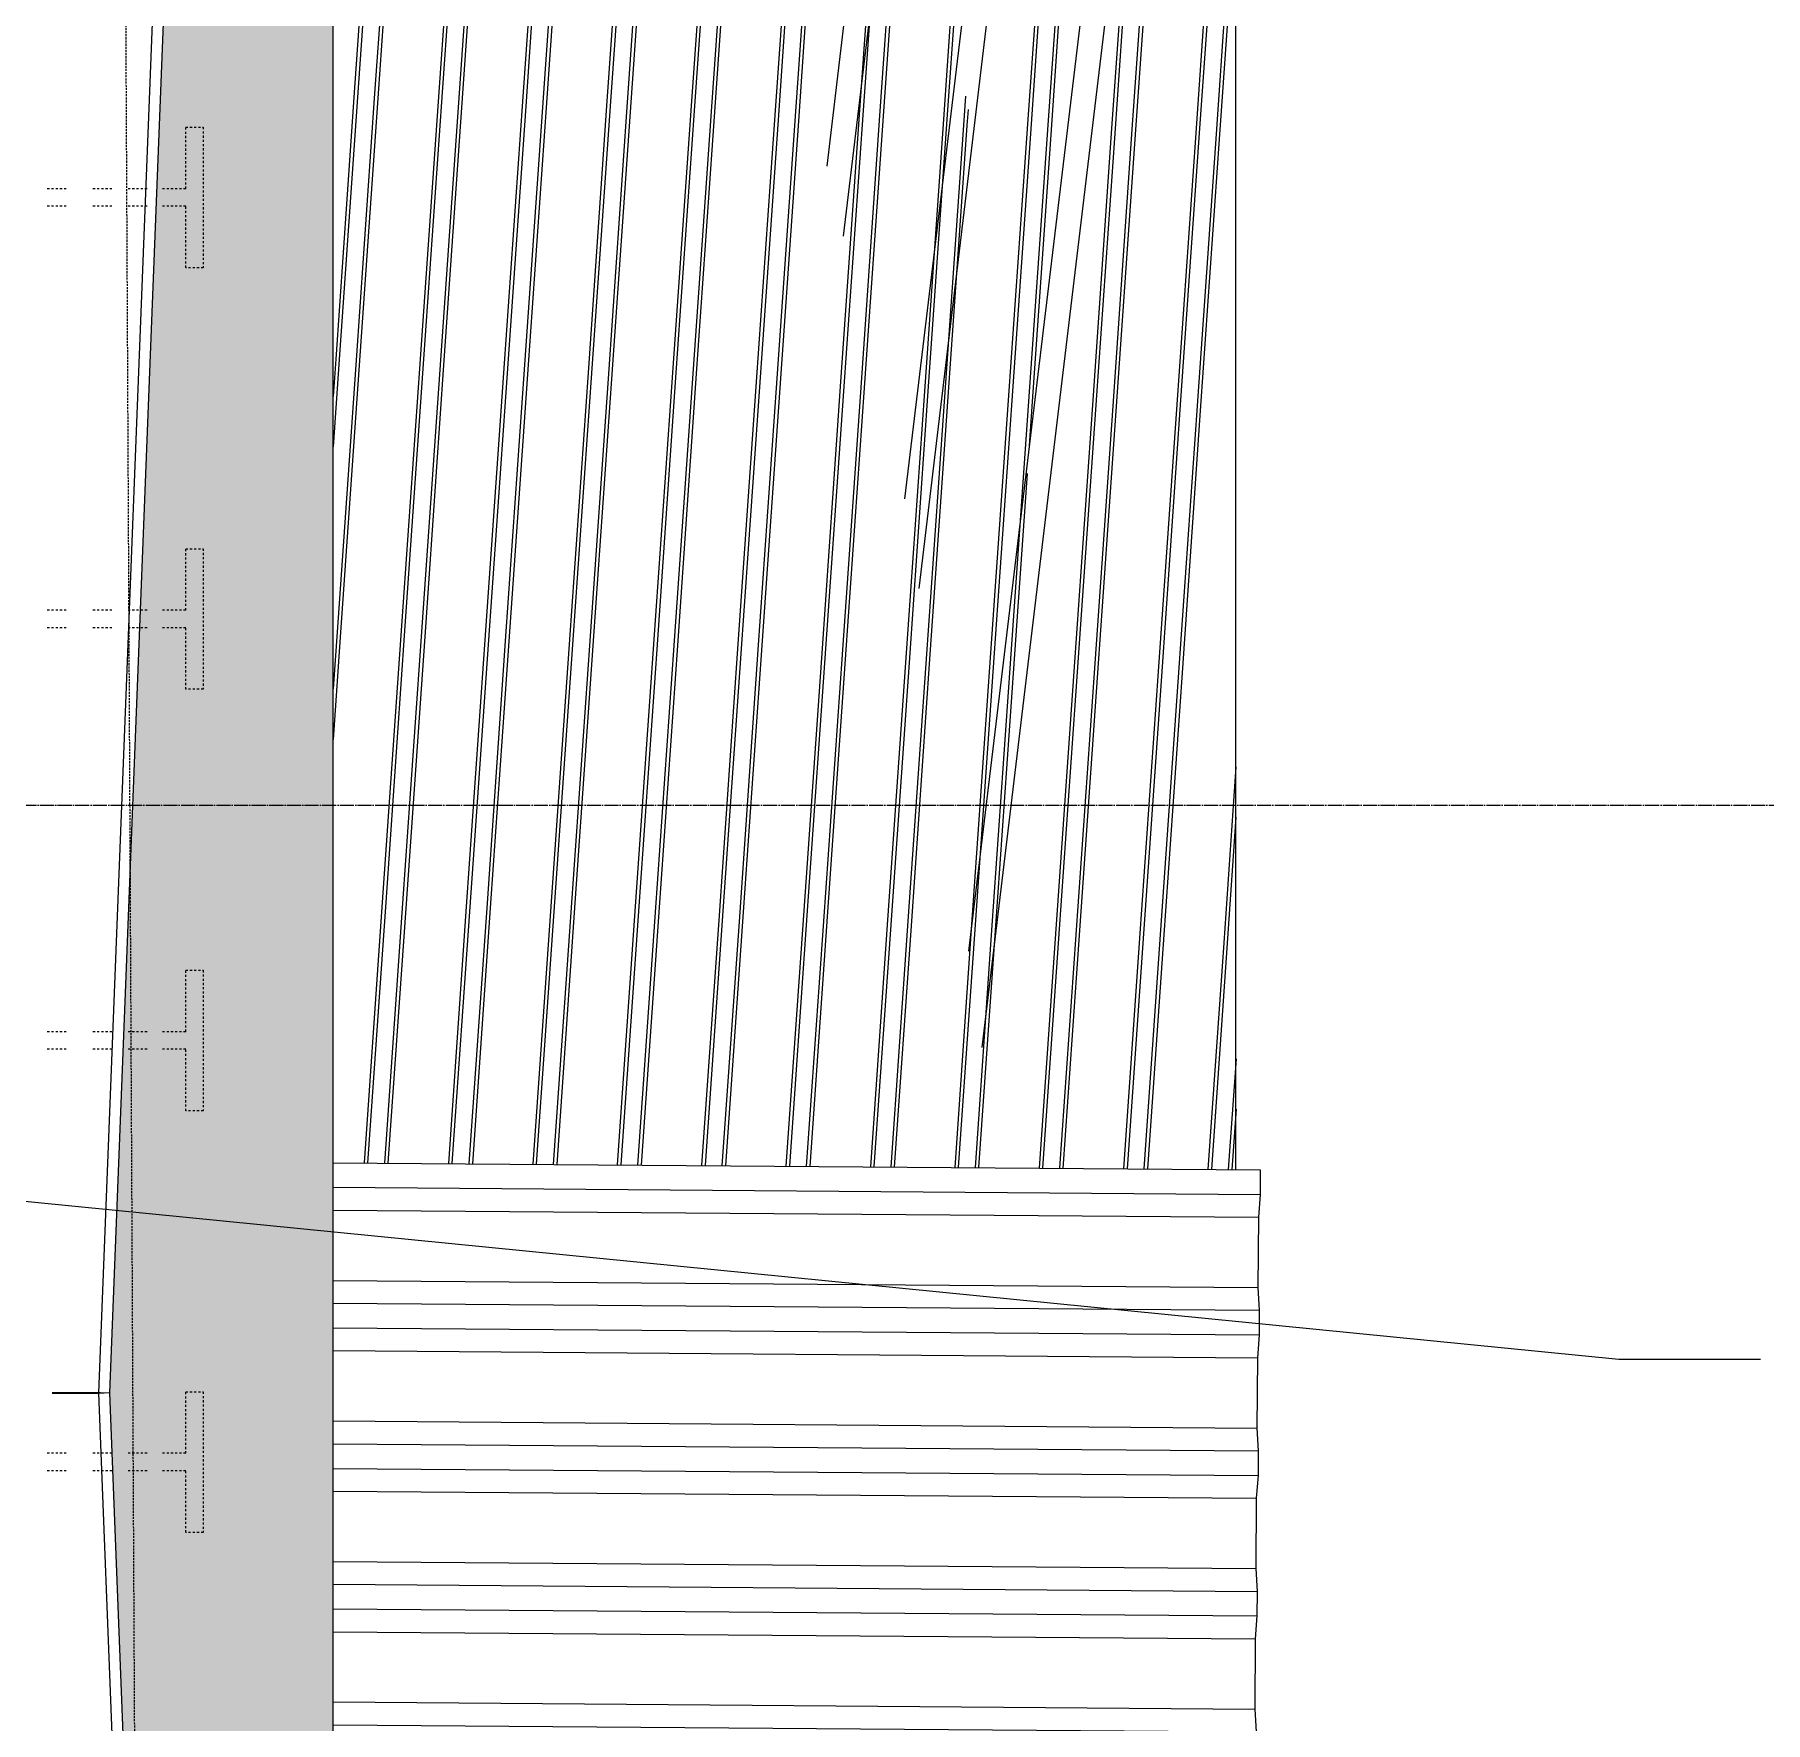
# Model space of a CAD drawing. Header units: millimetres. Extents: x -10178924 to 11692288, y -947381 to 58396.
# Drawn here: x 3313 to 5775, y -529284 to -526882 of the extents above; entities that cross this region are included whole.
import ezdxf

# ---------------------------------------------------------------- set-up
doc = ezdxf.new("R2010")
doc.units = ezdxf.units.MM
for name, pattern in [('ADSK_Линия сетки', [25, 20, -2.5, 0, -2.5]), ('ADSK_Скрыто', [6, 3, -3]), ('ADSK_Штриховая_ш3 п1_5', [4.5, 3, -1.5])]:
    doc.linetypes.add(name, pattern=pattern)
for name, color, linetype, lineweight in [('Аннотация', 7, 'Continuous', 18), ('Антураж', 7, 'Continuous', 18), ('Крыша', 7, 'Continuous', 9), ('Крыша штриховка', 7, 'Continuous', 9), ('Обобщенные модели', 7, 'Continuous', 18), ('Оси', 253, 'Continuous', 9), ('Узлы', 7, 'Continuous', 18)]:
    doc.layers.add(name, color=color, linetype=linetype, lineweight=lineweight)
doc.layers.add('Линии', color=7, linetype='Continuous', lineweight=9, true_color=0x00a600)

# ---------------------------------------------------------------- blocks, each defined once
blk = doc.blocks.new('Антураж 9 - Антураж 9-5661486-План кровли АР')
at = {"layer": 'Антураж'}
for p, q in [((3404.1, 35708.5), (3687.1, 42934.3)), ((3404.1, 35708.5), (3337.4, 35708.5)), ((3337.4, 35708), (3404.1, 35708)), ((3406.3, 35708.3), (3342.7, 35708.3)), ((3342.7, 35708.3), (3406.3, 35708.3)), ((3404.1, 35708), (3419.2, 35708.8)), ((3419.2, 35707.7), (3404.1, 35708.5)), ((3687.2, 28480), (3404.1, 35708))]:
    blk.add_line(p, q, dxfattribs=at)
blk = doc.blocks.new('FP_100-План кровли АР')
at = {"layer": 'Крыша штриховка'}
for p, q in [((3793.9, 37939.2), (3767.4, 37559.4)), ((3793.9, 37939.2), (3767.4, 37559.4)), ((3798.9, 37938.9), (3772.4, 37559.1)), ((3822.9, 37937.6), (3796.4, 37557.8)), ((3827.8, 37937.4), (3801.4, 37557.6)), ((3913.6, 37932.7), (3887.1, 37552.9)), ((3918.6, 37932.5), (3892.1, 37552.7)), ((3942.5, 37931.2), (3916, 37551.4)), ((3947.5, 37930.9), (3921, 37551.1)), ((4033.3, 37926.3), (4006.8, 37546.5)), ((4038.3, 37926), (4011.8, 37546.2)), ((4062.2, 37924.7), (4035.7, 37544.9)), ((4067.2, 37924.5), (4040.7, 37544.6)), ((4153, 37919.8), (4126.5, 37540)), ((4153, 37919.8), (4126.5, 37540)), ((4158, 37919.6), (4131.5, 37539.7)), ((4181.9, 37918.3), (4155.4, 37538.4)), ((4186.9, 37918), (4160.4, 37538.2)), ((4272.7, 37913.4), (4246.2, 37533.5)), ((4277.6, 37913.1), (4251.2, 37533.3)), ((4301.6, 37911.8), (4275.1, 37532)), ((4306.6, 37911.5), (4280.1, 37531.7)), ((4392.3, 37906.9), (4365.8, 37527.1)), ((4397.3, 37906.6), (4370.8, 37526.8)), ((4421.3, 37905.3), (4394.8, 37525.5)), ((4426.2, 37905.1), (4399.8, 37525.3)), ((4512, 37900.4), (4485.5, 37520.6)), ((4512, 37900.4), (4485.5, 37520.6)), ((4517, 37900.2), (4490.5, 37520.4)), ((4540.9, 37898.9), (4514.4, 37519.1)), ((4545.9, 37898.6), (4519.4, 37518.8)), ((4631.7, 37894), (4605.2, 37514.2)), ((4636.7, 37893.7), (4610.2, 37513.9)), ((4751.4, 37887.5), (4724.9, 37507.7)), ((4756.4, 37887.3), (4729.9, 37507.4)), ((4780.3, 37886), (4753.8, 37506.1)), ((4785.3, 37885.7), (4758.8, 37505.9)), ((4871.1, 37881.1), (4844.6, 37501.2)), ((4871.1, 37881.1), (4844.6, 37501.2)), ((4876, 37880.8), (4849.6, 37501)), ((4900, 37879.5), (4873.5, 37499.7)), ((4905, 37879.2), (4878.5, 37499.4)), ((4990.7, 37874.6), (4964.2, 37494.8)), ((4995.7, 37874.3), (4969.2, 37494.5)), ((5019.7, 37873), (4993.2, 37493.2)), ((5021.8, 37831.4), (4998.2, 37492.9)), ((3767.4, 37559.4), (3741, 37179.6)), ((3767.4, 37559.4), (3741, 37179.6)), ((3772.4, 37559.1), (3745.9, 37179.3)), ((3767.4, 37559.4), (3767.4, 37559.4)), ((3767.4, 37559.4), (3767.4, 37559.4)), ((3796.4, 37557.8), (3769.9, 37178)), ((3772.4, 37559.1), (3772.4, 37559.1)), ((3801.4, 37557.6), (3774.9, 37177.7)), ((3796.4, 37557.8), (3796.4, 37557.8)), ((3801.4, 37557.6), (3801.4, 37557.6)), ((3887.1, 37552.9), (3860.6, 37173.1)), ((3892.1, 37552.7), (3865.6, 37172.8)), ((3887.1, 37552.9), (3887.1, 37552.9)), ((3916, 37551.4), (3889.6, 37171.5)), ((3892.1, 37552.7), (3892.1, 37552.7)), ((3921, 37551.1), (3894.5, 37171.3)), ((3916, 37551.4), (3916, 37551.4)), ((3921, 37551.1), (3921, 37551.1)), ((4006.8, 37546.5), (3980.3, 37166.6)), ((4011.8, 37546.2), (3985.3, 37166.4)), ((4006.8, 37546.5), (4006.8, 37546.5)), ((4035.7, 37544.9), (4009.2, 37165.1)), ((4011.8, 37546.2), (4011.8, 37546.2)), ((4040.7, 37544.6), (4014.2, 37164.8)), ((4035.7, 37544.9), (4035.7, 37544.9)), ((4040.7, 37544.6), (4040.7, 37544.6)), ((4126.5, 37540), (4100, 37160.2)), ((4126.5, 37540), (4100, 37160.2)), ((4131.5, 37539.7), (4105, 37159.9)), ((4126.5, 37540), (4126.5, 37540)), ((4126.5, 37540), (4126.5, 37540)), ((4155.4, 37538.4), (4128.9, 37158.6)), ((4131.5, 37539.7), (4131.5, 37539.7)), ((4160.4, 37538.2), (4133.9, 37158.4)), ((4155.4, 37538.4), (4155.4, 37538.4)), ((4160.4, 37538.2), (4160.4, 37538.2)), ((4246.2, 37533.5), (4219.7, 37153.7)), ((4251.2, 37533.3), (4224.7, 37153.5)), ((4246.2, 37533.5), (4246.2, 37533.5)), ((4275.1, 37532), (4248.6, 37152.2)), ((4251.2, 37533.3), (4251.2, 37533.3)), ((4280.1, 37531.7), (4253.6, 37151.9)), ((4275.1, 37532), (4275.1, 37532)), ((4280.1, 37531.7), (4280.1, 37531.7)), ((4637, 37553.9), (4634.1, 37512.6)), ((4640.7, 37535), (4639.1, 37512.3)), ((4365.8, 37527.1), (4339.4, 37147.3)), ((4370.8, 37526.8), (4344.3, 37147)), ((4365.8, 37527.1), (4365.8, 37527.1)), ((4394.8, 37525.5), (4368.3, 37145.7)), ((4370.8, 37526.8), (4370.8, 37526.8)), ((4399.8, 37525.3), (4373.3, 37145.4)), ((4394.8, 37525.5), (4394.8, 37525.5)), ((4399.8, 37525.3), (4399.8, 37525.3)), ((4485.5, 37520.6), (4459, 37140.8)), ((4485.5, 37520.6), (4459, 37140.8)), ((4490.5, 37520.4), (4464, 37140.5)), ((4485.5, 37520.6), (4485.5, 37520.6)), ((4485.5, 37520.6), (4485.5, 37520.6)), ((4514.4, 37519.1), (4488, 37139.2)), ((4490.5, 37520.4), (4490.5, 37520.4)), ((4519.4, 37518.8), (4492.9, 37139)), ((4514.4, 37519.1), (4514.4, 37519.1)), ((4519.4, 37518.8), (4519.4, 37518.8)), ((4605.2, 37514.2), (4578.7, 37134.3)), ((4610.2, 37513.9), (4583.7, 37134.1)), ((4605.2, 37514.2), (4605.2, 37514.2)), ((4634.1, 37512.6), (4607.6, 37132.8)), ((4610.2, 37513.9), (4610.2, 37513.9)), ((4639.1, 37512.3), (4612.6, 37132.5)), ((4634.1, 37512.6), (4634.1, 37512.6)), ((4639.1, 37512.3), (4639.1, 37512.3)), ((4724.9, 37507.7), (4698.4, 37127.9)), ((4729.9, 37507.4), (4703.4, 37127.6)), ((4724.9, 37507.7), (4724.9, 37507.7)), ((4729.9, 37507.4), (4729.9, 37507.4)), ((4753.8, 37506.1), (4727.3, 37126.3)), ((4758.8, 37505.9), (4732.3, 37126)), ((4753.8, 37506.1), (4753.8, 37506.1)), ((4758.8, 37505.9), (4758.8, 37505.9)), ((4844.6, 37501.2), (4818.1, 37121.4)), ((4844.6, 37501.2), (4818.1, 37121.4)), ((4849.6, 37501), (4823.1, 37121.2)), ((4844.6, 37501.2), (4844.6, 37501.2)), ((4844.6, 37501.2), (4844.6, 37501.2)), ((4873.5, 37499.7), (4847, 37119.9)), ((4849.6, 37501), (4849.6, 37501)), ((4878.5, 37499.4), (4852, 37119.6)), ((4873.5, 37499.7), (4873.5, 37499.7)), ((4878.5, 37499.4), (4878.5, 37499.4)), ((4964.2, 37494.8), (4937.8, 37115)), ((4969.2, 37494.5), (4942.7, 37114.7)), ((4964.2, 37494.8), (4964.2, 37494.8)), ((4993.2, 37493.2), (4966.7, 37113.4)), ((4969.2, 37494.5), (4969.2, 37494.5)), ((4998.2, 37492.9), (4971.7, 37113.1)), ((4993.2, 37493.2), (4993.2, 37493.2)), ((4998.2, 37492.9), (4998.2, 37492.9)), ((3741, 37179.6), (3737.3, 37126.6)), ((3741, 37179.6), (3737.3, 37126.6)), ((3745.9, 37179.3), (3737.3, 37054.8)), ((3741, 37179.6), (3741, 37179.6)), ((3741, 37179.6), (3741, 37179.6)), ((3769.9, 37178), (3743.4, 36798.2)), ((3745.9, 37179.3), (3745.9, 37179.3)), ((3774.9, 37177.7), (3748.4, 36797.9)), ((3769.9, 37178), (3769.9, 37178)), ((3774.9, 37177.7), (3774.9, 37177.7)), ((3860.6, 37173.1), (3834.1, 36793.3)), ((3865.6, 37172.8), (3839.1, 36793)), ((3860.6, 37173.1), (3860.6, 37173.1)), ((3889.6, 37171.5), (3863.1, 36791.7)), ((3865.6, 37172.8), (3865.6, 37172.8)), ((3894.5, 37171.3), (3868.1, 36791.5)), ((3889.6, 37171.5), (3889.6, 37171.5)), ((3894.5, 37171.3), (3894.5, 37171.3)), ((3980.3, 37166.6), (3953.8, 36786.8)), ((3985.3, 37166.4), (3958.8, 36786.6)), ((3980.3, 37166.6), (3980.3, 37166.6)), ((4009.2, 37165.1), (3982.7, 36785.3)), ((3985.3, 37166.4), (3985.3, 37166.4)), ((4014.2, 37164.8), (3987.7, 36785)), ((4009.2, 37165.1), (4009.2, 37165.1)), ((4014.2, 37164.8), (4014.2, 37164.8)), ((4100, 37160.2), (4073.5, 36780.4)), ((4100, 37160.2), (4073.5, 36780.4)), ((4105, 37159.9), (4078.5, 36780.1)), ((4100, 37160.2), (4100, 37160.2)), ((4100, 37160.2), (4100, 37160.2)), ((4128.9, 37158.6), (4102.4, 36778.8)), ((4105, 37159.9), (4105, 37159.9)), ((4133.9, 37158.4), (4107.4, 36778.5)), ((4128.9, 37158.6), (4128.9, 37158.6)), ((4133.9, 37158.4), (4133.9, 37158.4)), ((4219.7, 37153.7), (4193.2, 36773.9)), ((4224.7, 37153.5), (4198.2, 36773.6)), ((4219.7, 37153.7), (4219.7, 37153.7)), ((4248.6, 37152.2), (4222.1, 36772.3)), ((4224.7, 37153.5), (4224.7, 37153.5)), ((4253.6, 37151.9), (4227.1, 36772.1)), ((4248.6, 37152.2), (4248.6, 37152.2)), ((4253.6, 37151.9), (4253.6, 37151.9)), ((4339.4, 37147.3), (4312.9, 36767.4)), ((4344.3, 37147), (4317.9, 36767.2)), ((4339.4, 37147.3), (4339.4, 37147.3)), ((4368.3, 37145.7), (4341.8, 36765.9)), ((4344.3, 37147), (4344.3, 37147)), ((4373.3, 37145.4), (4346.8, 36765.6)), ((4368.3, 37145.7), (4368.3, 37145.7)), ((4373.3, 37145.4), (4373.3, 37145.4)), ((4459, 37140.8), (4432.5, 36761)), ((4459, 37140.8), (4432.5, 36761)), ((4464, 37140.5), (4437.5, 36760.7)), ((4459, 37140.8), (4459, 37140.8)), ((4459, 37140.8), (4459, 37140.8)), ((4488, 37139.2), (4461.5, 36759.4)), ((4464, 37140.5), (4464, 37140.5)), ((4492.9, 37139), (4466.5, 36759.1)), ((4488, 37139.2), (4488, 37139.2)), ((4492.9, 37139), (4492.9, 37139)), ((4578.7, 37134.3), (4552.2, 36754.5)), ((4583.7, 37134.1), (4557.2, 36754.3)), ((4578.7, 37134.3), (4578.7, 37134.3)), ((4607.6, 37132.8), (4581.1, 36753)), ((4583.7, 37134.1), (4583.7, 37134.1)), ((4612.6, 37132.5), (4586.1, 36752.7)), ((4607.6, 37132.8), (4607.6, 37132.8)), ((4612.6, 37132.5), (4612.6, 37132.5)), ((4698.4, 37127.9), (4671.9, 36748.1)), ((4703.4, 37127.6), (4676.9, 36747.8)), ((4698.4, 37127.9), (4698.4, 37127.9)), ((4727.3, 37126.3), (4700.8, 36746.5)), ((4703.4, 37127.6), (4703.4, 37127.6)), ((4732.3, 37126), (4727, 37049.6)), ((4727.3, 37126.3), (4727.3, 37126.3)), ((4732.3, 37126), (4732.3, 37126)), ((4818.1, 37121.4), (4791.6, 36741.6)), ((4818.1, 37121.4), (4791.6, 36741.6)), ((4823.1, 37121.2), (4796.6, 36741.3)), ((4818.1, 37121.4), (4818.1, 37121.4)), ((4818.1, 37121.4), (4818.1, 37121.4)), ((4847, 37119.9), (4820.5, 36740)), ((4823.1, 37121.2), (4823.1, 37121.2)), ((4852, 37119.6), (4825.5, 36739.8)), ((4847, 37119.9), (4847, 37119.9)), ((4852, 37119.6), (4852, 37119.6)), ((4937.8, 37115), (4911.3, 36735.1)), ((4942.7, 37114.7), (4916.3, 36734.9)), ((4937.8, 37115), (4937.8, 37115)), ((4966.7, 37113.4), (4940.2, 36733.6)), ((4942.7, 37114.7), (4942.7, 37114.7)), ((4971.7, 37113.1), (4945.2, 36733.3)), ((4966.7, 37113.4), (4966.7, 37113.4)), ((4971.7, 37113.1), (4971.7, 37113.1)), ((4724.7, 37016.8), (4705.8, 36746.2)), ((3743.4, 36798.2), (3737.3, 36710.3)), ((3748.4, 36797.9), (3737.3, 36638.5)), ((3743.4, 36798.2), (3743.4, 36798.2)), ((3748.4, 36797.9), (3748.4, 36797.9)), ((3834.1, 36793.3), (3807.7, 36413.5)), ((3839.1, 36793), (3812.6, 36413.2)), ((3834.1, 36793.3), (3834.1, 36793.3)), ((3839.1, 36793), (3839.1, 36793)), ((3863.1, 36791.7), (3836.6, 36411.9)), ((3868.1, 36791.5), (3841.6, 36411.6)), ((3863.1, 36791.7), (3863.1, 36791.7)), ((3868.1, 36791.5), (3868.1, 36791.5)), ((3953.8, 36786.8), (3927.3, 36407)), ((3958.8, 36786.6), (3932.3, 36406.7)), ((3953.8, 36786.8), (3953.8, 36786.8)), ((3982.7, 36785.3), (3956.3, 36405.4)), ((3958.8, 36786.6), (3958.8, 36786.6)), ((3987.7, 36785), (3961.2, 36405.2)), ((3982.7, 36785.3), (3982.7, 36785.3)), ((3987.7, 36785), (3987.7, 36785)), ((4073.5, 36780.4), (4047, 36400.5)), ((4073.5, 36780.4), (4047, 36400.5)), ((4078.5, 36780.1), (4052, 36400.3)), ((4073.5, 36780.4), (4073.5, 36780.4)), ((4073.5, 36780.4), (4073.5, 36780.4)), ((4102.4, 36778.8), (4075.9, 36399)), ((4078.5, 36780.1), (4078.5, 36780.1)), ((4107.4, 36778.5), (4080.9, 36398.7)), ((4102.4, 36778.8), (4102.4, 36778.8)), ((4107.4, 36778.5), (4107.4, 36778.5)), ((4193.2, 36773.9), (4166.7, 36394.1)), ((4198.2, 36773.6), (4171.7, 36393.8)), ((4193.2, 36773.9), (4193.2, 36773.9)), ((4222.1, 36772.3), (4195.6, 36392.5)), ((4198.2, 36773.6), (4198.2, 36773.6)), ((4227.1, 36772.1), (4200.6, 36392.3)), ((4222.1, 36772.3), (4222.1, 36772.3)), ((4227.1, 36772.1), (4227.1, 36772.1)), ((4312.9, 36767.4), (4286.4, 36387.6)), ((4317.9, 36767.2), (4291.4, 36387.4)), ((4312.9, 36767.4), (4312.9, 36767.4)), ((4341.8, 36765.9), (4315.3, 36386.1)), ((4317.9, 36767.2), (4317.9, 36767.2)), ((4346.8, 36765.6), (4320.3, 36385.8)), ((4341.8, 36765.9), (4341.8, 36765.9)), ((4346.8, 36765.6), (4346.8, 36765.6)), ((4432.5, 36761), (4406.1, 36381.2)), ((4432.5, 36761), (4406.1, 36381.2)), ((4437.5, 36760.7), (4411, 36380.9)), ((4432.5, 36761), (4432.5, 36761)), ((4432.5, 36761), (4432.5, 36761)), ((4461.5, 36759.4), (4435, 36379.6)), ((4437.5, 36760.7), (4437.5, 36760.7)), ((4466.5, 36759.1), (4440, 36379.3)), ((4461.5, 36759.4), (4461.5, 36759.4)), ((4466.5, 36759.1), (4466.5, 36759.1)), ((4552.2, 36754.5), (4525.7, 36374.7)), ((4557.2, 36754.3), (4530.7, 36374.4)), ((4552.2, 36754.5), (4552.2, 36754.5)), ((4581.1, 36753), (4554.7, 36373.1)), ((4557.2, 36754.3), (4557.2, 36754.3)), ((4586.1, 36752.7), (4559.6, 36372.9)), ((4581.1, 36753), (4581.1, 36753)), ((4586.1, 36752.7), (4586.1, 36752.7)), ((4671.9, 36748.1), (4645.4, 36368.2)), ((4676.9, 36747.8), (4650.4, 36368)), ((4671.9, 36748.1), (4671.9, 36748.1)), ((4700.8, 36746.5), (4674.3, 36366.7)), ((4676.9, 36747.8), (4676.9, 36747.8)), ((4705.8, 36746.2), (4679.3, 36366.4)), ((4700.8, 36746.5), (4700.8, 36746.5)), ((4705.8, 36746.2), (4705.8, 36746.2)), ((4791.6, 36741.6), (4765.1, 36361.8)), ((4791.6, 36741.6), (4765.1, 36361.8)), ((4796.6, 36741.3), (4770.1, 36361.5)), ((4791.6, 36741.6), (4791.6, 36741.6)), ((4791.6, 36741.6), (4791.6, 36741.6)), ((4820.5, 36740), (4794, 36360.2)), ((4796.6, 36741.3), (4796.6, 36741.3)), ((4825.5, 36739.8), (4799, 36359.9)), ((4820.5, 36740), (4820.5, 36740)), ((4825.5, 36739.8), (4825.5, 36739.8)), ((4911.3, 36735.1), (4884.8, 36355.3)), ((4916.3, 36734.9), (4889.8, 36355)), ((4911.3, 36735.1), (4911.3, 36735.1)), ((4940.2, 36733.6), (4913.7, 36353.8)), ((4916.3, 36734.9), (4916.3, 36734.9)), ((4945.2, 36733.3), (4918.7, 36353.5)), ((4940.2, 36733.6), (4940.2, 36733.6)), ((4945.2, 36733.3), (4945.2, 36733.3)), ((5021.9, 36599.2), (5004.5, 36348.9)), ((5021.9, 36527.6), (5009.4, 36348.6)), ((3807.7, 36413.5), (3781.3, 36035.6)), ((3812.6, 36413.2), (3786.3, 36035.5)), ((3807.7, 36413.5), (3807.7, 36413.5)), ((3836.6, 36411.9), (3810.3, 36035.4)), ((3812.6, 36413.2), (3812.6, 36413.2)), ((3841.6, 36411.6), (3815.3, 36035.3)), ((3836.6, 36411.9), (3836.6, 36411.9)), ((3841.6, 36411.6), (3841.6, 36411.6)), ((3927.3, 36407), (3901.4, 36034.7)), ((3932.3, 36406.7), (3906.4, 36034.6)), ((3927.3, 36407), (3927.3, 36407)), ((3956.3, 36405.4), (3930.4, 36034.4)), ((3932.3, 36406.7), (3932.3, 36406.7)), ((3961.2, 36405.2), (3935.4, 36034.4)), ((3956.3, 36405.4), (3956.3, 36405.4)), ((3961.2, 36405.2), (3961.2, 36405.2)), ((4047, 36400.5), (4021.4, 36033.7)), ((4047, 36400.5), (4021.4, 36033.7)), ((4052, 36400.3), (4026.4, 36033.7)), ((4047, 36400.5), (4047, 36400.5)), ((4047, 36400.5), (4047, 36400.5)), ((4075.9, 36399), (4050.4, 36033.5)), ((4052, 36400.3), (4052, 36400.3)), ((4080.9, 36398.7), (4055.5, 36033.5)), ((4075.9, 36399), (4075.9, 36399)), ((4080.9, 36398.7), (4080.9, 36398.7)), ((4166.7, 36394.1), (4141.5, 36032.8)), ((4171.7, 36393.8), (4146.5, 36032.8)), ((4166.7, 36394.1), (4166.7, 36394.1)), ((4195.6, 36392.5), (4170.5, 36032.6)), ((4171.7, 36393.8), (4171.7, 36393.8)), ((4200.6, 36392.3), (4175.5, 36032.6)), ((4195.6, 36392.5), (4195.6, 36392.5)), ((4200.6, 36392.3), (4200.6, 36392.3)), ((4286.4, 36387.6), (4261.6, 36031.9)), ((4291.4, 36387.4), (4266.6, 36031.9)), ((4286.4, 36387.6), (4286.4, 36387.6)), ((4315.3, 36386.1), (4290.6, 36031.7)), ((4291.4, 36387.4), (4291.4, 36387.4)), ((4320.3, 36385.8), (4295.6, 36031.6)), ((4315.3, 36386.1), (4315.3, 36386.1)), ((4320.3, 36385.8), (4320.3, 36385.8)), ((4406.1, 36381.2), (4381.6, 36031)), ((4406.1, 36381.2), (4381.6, 36031)), ((4411, 36380.9), (4386.6, 36030.9)), ((4406.1, 36381.2), (4406.1, 36381.2)), ((4406.1, 36381.2), (4406.1, 36381.2)), ((4435, 36379.6), (4410.6, 36030.7)), ((4411, 36380.9), (4411, 36380.9)), ((4440, 36379.3), (4415.7, 36030.7)), ((4435, 36379.6), (4435, 36379.6)), ((4440, 36379.3), (4440, 36379.3)), ((4525.7, 36374.7), (4501.7, 36030)), ((4530.7, 36374.4), (4506.7, 36030)), ((4525.7, 36374.7), (4525.7, 36374.7)), ((4530.7, 36374.4), (4530.7, 36374.4)), ((4554.7, 36373.1), (4530.7, 36029.8)), ((4559.6, 36372.9), (4535.7, 36029.8)), ((4554.7, 36373.1), (4554.7, 36373.1)), ((4559.6, 36372.9), (4559.6, 36372.9)), ((4645.4, 36368.2), (4621.8, 36029.1)), ((4650.4, 36368), (4626.8, 36029.1)), ((4645.4, 36368.2), (4645.4, 36368.2)), ((4650.4, 36368), (4650.4, 36368)), ((4674.3, 36366.7), (4650.8, 36028.9)), ((4679.3, 36366.4), (4655.8, 36028.9)), ((4674.3, 36366.7), (4674.3, 36366.7)), ((4679.3, 36366.4), (4679.3, 36366.4)), ((4765.1, 36361.8), (4741.8, 36028.2)), ((4765.1, 36361.8), (4741.8, 36028.2)), ((4770.1, 36361.5), (4746.8, 36028.2)), ((4765.1, 36361.8), (4765.1, 36361.8)), ((4765.1, 36361.8), (4765.1, 36361.8)), ((4770.1, 36361.5), (4770.1, 36361.5)), ((4794, 36360.2), (4770.8, 36028)), ((4799, 36359.9), (4775.8, 36027.9)), ((4794, 36360.2), (4794, 36360.2)), ((4799, 36359.9), (4799, 36359.9)), ((4884.8, 36355.3), (4861.9, 36027.3)), ((4889.8, 36355), (4866.9, 36027.2)), ((4884.8, 36355.3), (4884.8, 36355.3)), ((4889.8, 36355), (4889.8, 36355)), ((4913.7, 36353.8), (4890.9, 36027)), ((4918.7, 36353.5), (4895.9, 36027)), ((4913.7, 36353.8), (4913.7, 36353.8)), ((4918.7, 36353.5), (4918.7, 36353.5)), ((5004.5, 36348.9), (4982, 36026.3)), ((5009.4, 36348.6), (4987, 36026.3)), ((5004.5, 36348.9), (5004.5, 36348.9)), ((5009.4, 36348.6), (5009.4, 36348.6)), ((5022, 36183.7), (5011, 36026.1)), ((5022, 36112.1), (5016, 36026.1))]:
    blk.add_line(p, q, dxfattribs=at)
blk = doc.blocks.new('Roof Cladding - 1000x35mm-V101-План кровли АР')
at = {"layer": 'Обобщенные модели'}
for p, q in [((3737.3, 36035.9), (5056.6, 36025.8)), ((5056.6, 36025.8), (5056.4, 35990.8)), ((3737.3, 36000.9), (5056.4, 35990.8)), ((5056.4, 35990.8), (5054, 35958.3)), ((3737.3, 35968.4), (5054, 35958.3)), ((5054, 35958.3), (5053.2, 35858.3)), ((3737.3, 35868.4), (5053.2, 35858.3)), ((5053.2, 35858.3), (5055.1, 35825.8)), ((3737.3, 35835.9), (5055.1, 35825.8)), ((5055.1, 35825.8), (5054.8, 35790.8)), ((3737.3, 35800.9), (5054.8, 35790.8)), ((5054.8, 35790.8), (5052.5, 35758.3)), ((3737.3, 35768.4), (5052.5, 35758.3)), ((5052.5, 35758.3), (5051.7, 35658.3)), ((3737.3, 35668.4), (5051.7, 35658.3)), ((3737.3, 35635.9), (5053.6, 35625.8)), ((5051.7, 35658.3), (5053.6, 35625.8)), ((5053.6, 35625.8), (5053.3, 35590.8)), ((3737.3, 35600.9), (5053.3, 35590.8)), ((5053.3, 35590.8), (5050.9, 35558.3)), ((3737.3, 35568.4), (5050.9, 35558.3)), ((5050.9, 35558.3), (5050.2, 35458.3)), ((3737.3, 35468.4), (5050.2, 35458.3)), ((5050.2, 35458.3), (5052, 35425.8)), ((3737.3, 35435.9), (5052, 35425.8)), ((5052, 35425.8), (5051.8, 35390.8)), ((3737.3, 35400.9), (5051.8, 35390.8)), ((5051.8, 35390.8), (5049.4, 35358.3)), ((3737.3, 35368.4), (5049.4, 35358.3)), ((5049.4, 35358.3), (5048.6, 35258.3)), ((3737.3, 35268.4), (5048.6, 35258.3)), ((5048.6, 35258.3), (5050.5, 35225.8)), ((3737.3, 35235.9), (5050.5, 35225.8)), ((5050.5, 35225.8), (5050.2, 35190.8)), ((3737.3, 35200.9), (5050.2, 35190.8)), ((5050.2, 35190.8), (5047.9, 35158.3)), ((5047.9, 35158.3), (5047.1, 35058.3)), ((3737.3, 35068.4), (5047.1, 35058.3)), ((5047.1, 35058.3), (5049, 35025.8)), ((5049, 35025.8), (3737.3, 35035.9)), ((5049, 35025.8), (5048.7, 34990.8)), ((5048.7, 34990.8), (3737.3, 35000.9)), ((5048.7, 34990.8), (5048.6, 34988.8))]:
    blk.add_line(p, q, dxfattribs=at)
blk = doc.blocks.new('Roof Cladding - 833x50mm-6962877-План кровли АР')
at = {"layer": 'Обобщенные модели'}
for p, q in [((4440.1, 37454.1), (4684.2, 39489)), ((4463.4, 37354.7), (4719, 39485.2)), ((4551, 36980.6), (4849.9, 39471.2)), ((4571, 36853.4), (4884.6, 39467.5)), ((5015.5, 39453.4), (4641.6, 36337.1)), ((5050.3, 39449.7), (4660.4, 36199.9))]:
    blk.add_line(p, q, dxfattribs=at)
blk = doc.blocks.new('Кровля')
at = {"layer": 'Крыша штриховка'}
h = blk.add_hatch(dxfattribs=at)
h.set_pattern_fill('FP_13', color=256, style=0, pattern_type=2)
h.set_pattern_definition([(180, (905, 0), (-7e-14, -600), [])])
h.paths.add_polyline_path([(-1673, 12871.4), (-1666.7, 12880.3), (-1673, 12884.5)])
h.paths.add_polyline_path([(-1673, 13227.5), (2416.8, 19361.2), (2138.6, 19350.3), (2236.9, 21801), (-400.4, 21801.7), (-400.4, 21808.5), (-407.9, 21808.9), (-407.9, 21821), (-420.4, 21821), (-420.4, 21833.5), (-432.9, 21833.5), (-432.9, 21841), (-440.4, 21841), (-439.8, 28891), (-294.2, 28891), (-294.2, 29807.3), (99.7, 29807.3), (99.7, 28891), (327.2, 28891), (327.2, 29807.3), (721.1, 29807.3), (721.1, 28891), (915.6, 28891), (915.6, 29807.3), (1309.5, 29807.3), (1309.5, 28891), (1658.8, 28891), (1658.8, 29807.3), (2052.7, 29807.3), (2052.7, 28891), (2429.8, 28891), (2429.8, 30100.6), (2308.5, 33209), (2308.5, 32433.6), (2293.1, 32433.6), (2293.1, 30158.3), (-776, 30158.3), (-776, 32458.3), (1914.6, 32458.3), (1914.6, 33833.6), (2284.1, 33833.6), (2274, 34090.6), (776.7, 34091.3), (777.3, 36739.2), (2251.1, 36739.2), (2471.4, 42383.8), (2266.9, 42378.2), (2238.8, 42353), (-1677.2, 38789.4), (-1673, 38789.4), (-1673, 13472.9)])
h.paths.add_polyline_path([(3362.2, 20445.5), (3469.9, 20607.1), (3471.5, 20607.2), (3505, 20658.3), (3504.6, 20709.5), (3392.9, 20705.4), (3389.9, 20630.6), (3360.1, 20631.1), (3320.8, 20630.9), (3314.6, 20477.2), (3360.1, 20446.9)])
h.paths.add_polyline_path([(1424.6, 20515), (224.6, 20515), (224.6, 21717.2), (1424.6, 21717.2), (1424.6, 20761.3)])
h.paths.add_polyline_path([(3376.9, 20631.1), (3376.9, 20631.2), (3376.9, 20631.1)])
h.paths.add_polyline_path([(-637.1, 21407.3), (-1004.3, 21407.3), (-1004.3, 29807.3), (-610.5, 29807.3), (-610.5, 21407.3), (-635.4, 21407.3)])
h.paths.add_polyline_path([(3702.4, 28478.4), (3702.1, 28480.8), (3696, 28480), (3702.3, 28478.4)])
h.paths.add_polyline_path([(1523.7, 32583.8), (1154.7, 32583.8), (1154.7, 33983.8), (1548.6, 33983.8), (1548.6, 32583.8), (1525.2, 32583.8)])
h.paths.add_polyline_path([(57.6, 32583.8), (-318.9, 32583.8), (-318.9, 33983.8), (75, 33983.8), (75, 32583.8), (58.5, 32583.8)])
h.paths.add_polyline_path([(474.7, 32583.8), (444.6, 32583.8), (444.6, 33983.8), (838.4, 33983.8), (838.4, 32583.8), (630.5, 32583.8)])
h.paths.add_polyline_path([(231.4, 34100), (201.2, 34100), (201.2, 35500), (595.1, 35500), (595.1, 34100), (269.2, 34100)])
h.paths.add_polyline_path([(-1579.2, 34962), (-1578.3, 34969.5), (-1579, 34965.6)])
h.paths.add_polyline_path([(-1579.2, 35416.4), (-1578.3, 35423.9), (-1579, 35420.1)])
h.paths.add_polyline_path([(-80.8, 34954.5), (-1583.4, 34955), (-1583.4, 34956), (-1587, 34955), (-1591.2, 34962), (-1592.1, 34969.5), (-1590.1, 34980.1), (-1587, 34984), (-1522.7, 34984.5), (-1522.7, 35408.9), (-1583.4, 35409.5), (-1583.4, 35410.5), (-1587, 35409.5), (-1591.2, 35416.4), (-1592.1, 35424), (-1590.1, 35434.5), (-1587, 35438.4), (67.7, 35438.4), (70.8, 35434.5), (72.6, 35427.8), (72.6, 35420.1), (70.8, 35413.3), (67.7, 35409.5), (65.9, 35408.9), (-63.1, 35408.9), (-63.1, 34985.1), (-86.1, 34985.1), (-86.1, 35408.9), (-422.6, 35408.9), (-422.6, 34985.1), (-445.6, 34985.1), (-445.6, 35408.9), (-782.1, 35408.9), (-782.1, 34985.1), (-805.1, 34985.1), (-805.1, 35408.9), (-1141.6, 35408.9), (-1141.6, 34985.9), (-1164.7, 34985.9), (-1164.7, 35408.9), (-1499.7, 35408.9), (-1499.7, 34984.5), (67.7, 34984), (70.8, 34980.1), (72.6, 34973.4), (72.6, 34965.6), (70.8, 34958.9), (67.7, 34955), (65.9, 34954.5), (-63.1, 34954.5)])
h.paths.add_polyline_path([(203.1, 35523.3), (201.2, 35523.3), (201.2, 36923.3), (595.1, 36923.3), (595.1, 35523.3), (204.1, 35523.3)])
h.paths.add_polyline_path([(3406.2, 35708.3), (3406.2, 35708.4), (3406.2, 35708.3)])
h.paths.add_polyline_path([(3702.2, 42933.5), (3702.1, 42938.5), (3682.8, 42934.5), (3702.1, 42933.5)])
h.paths.add_polyline_path([(3702.1, 43233.3), (3700.6, 43238), (3694.5, 43235.2), (3700.6, 43233.7)])
h.paths.add_polyline_path([(3617.9, 43234.5), (3565.9, 43395.5), (3563.8, 43393.6), (3614.9, 43235.2)])
at = {"layer": 'Узлы', "true_color": 0xffffff}
h = blk.add_hatch(color=7, dxfattribs=at)
h.paths.add_polyline_path([(41826.4, -521.9), (49650.9, -521.9), (49650.9, 475.1), (49562.8, 474), (49503.2, -470.6), (45149.2, -323.1), (41142.1, -458.2), (41079.8, -77.1), (41079.8, -521.9), (41465, -521.9)])
h.paths.add_polyline_path([(-453.6, -388.9), (8078.1, -388.9), (8077.3, -26.3), (7973.5, -276.8), (3655.9, -146.8), (-674.6, -298.6), (-736.9, 259.3), (-736.9, -388.9)])
h.paths.add_polyline_path([(41079.8, 177.9), (41097.9, 182.8), (41188.3, 1719.8), (35856.5, 1526.9), (35850.1, 1488.2), (41079.8, 1488.2), (41079.8, 182)])
h.paths.add_polyline_path([(8078.1, 312.2), (8078.1, 1488.2), (12889.9, 1488.2), (12882.6, 1527), (8005.2, 1701.9), (8062.3, 316.3)])
h.paths.add_polyline_path([(-736.9, 502.7), (-468.8, 8048.7), (-6523.1, 7837.4), (-6529.6, 7798.6), (-736.9, 7798.6), (-736.9, 522.8)])
h.paths.add_polyline_path([(49650.9, 797.5), (49650.9, 7859.4), (55891.9, 7859.4), (55891.9, 8470.8), (55881.1, 8467.5), (55687, 7999.8), (49350.5, 8221), (49618.7, 803.5), (49632.8, 802.6), (49650.1, 797.7)])
h.paths.add_polyline_path([(16530.7, 1488.2), (35571.8, 1488.2), (35566.4, 1520.3), (29060, 1756.5), (29059.6, 1633.4), (19380, 1633.4), (19380, 1744.1), (13174.7, 1526.9), (13168.2, 1488.2), (15807.9, 1488.2)])
h.paths.add_polyline_path([(-7227.8, 7798.6), (-6807.9, 7798.6), (-6813, 7829.1), (-7122.5, 7899.2), (-6947.6, 14171.4), (-7182.5, 20168.5), (-7227.8, 20180.1), (-7227.8, 7899.2)])
h.paths.add_polyline_path([(55891.9, 8773.7), (55891.9, 16804.8), (55861.4, 16796.7), (55713, 12784.8), (55861.2, 8781.6), (55864.6, 8780.7)])
h.paths.add_polyline_path([(24355.3, 13320.2), (32597, 13639), (32606.4, 13678.1), (16107.8, 13678.1), (16117.8, 13638.2), (24355.3, 13320.2)])
h.paths.add_polyline_path([(10664.9, 13409.4), (15825, 13609.8), (15841.3, 13678.1), (11105, 13678.1), (11105, 21012.5), (10508.5, 21012), (10529.1, 20925.4), (10923.6, 20798), (10667.1, 13472.9)])
h.paths.add_polyline_path([(38181.7, 13414.1), (37897.5, 20847.2), (38471.4, 21009.5), (38481.1, 21051.3), (37706.7, 21051.3), (37706.7, 13678.1), (32878, 13678.1), (32887.7, 13637.6), (38174.9, 13414.4)])
h.paths.add_polyline_path([(55891.9, 17107.6), (55891.9, 32796.3), (55861.3, 32788.2), (55572.3, 24949.4), (55861.2, 17115.6), (55864.6, 17114.7)])
h.paths.add_polyline_path([(-7227.8, 20474.6), (-7182.8, 20486.1), (-6960.1, 26174.2), (-7182.6, 31854.5), (-7227.8, 31866), (-7227.8, 20478.7)])
h.paths.add_polyline_path([(45338.1, 20583.1), (45060.3, 27855.3), (45031.9, 27862.7), (45031.9, 21051.3), (38748.9, 21051.3), (38758.7, 21008.8), (45143.6, 20595.7)])
h.paths.add_polyline_path([(3392.9, 20705.4), (10228.7, 20955.9), (10241.6, 21012.5), (3737.3, 21012.5), (3737.3, 28192.7), (3693.8, 28181.5), (3395.2, 20761.3)])
h.paths.add_polyline_path([(45031.9, 28151.9), (45060.5, 28159.8), (45349.7, 35731.9), (45288.1, 37345), (45031.9, 37345), (45031.9, 28159.8)])
h.paths.add_polyline_path([(3737.3, 28469.4), (3737.3, 42947.5), (3702.4, 42938.6), (3419.3, 35707.7), (3702.4, 28478.4), (3736.8, 28469.6)])
h.paths.add_polyline_path([(-7227.8, 32160.5), (-7192.2, 32169.6), (-7003.4, 37563.7), (-7192, 42951.9), (-7227.8, 42961.1), (-7227.8, 32164.6)])
h.paths.add_polyline_path([(55891.9, 33099.2), (55891.9, 43246.9), (55860, 43238.6), (55675.4, 38159.5), (55861.2, 33107.2), (55864.6, 33106.3)])
h.paths.add_polyline_path([(45071.8, 38095), (45259.5, 38095), (45067.3, 43127.7), (45031.9, 43136.9), (45031.9, 38095), (45070, 38095)])
h.paths.add_polyline_path([(3737.3, 43224.3), (3737.3, 43716.6), (-7227.8, 43716.6), (-7227.8, 43255.6), (-7191.7, 43264.8), (-7067.6, 43609), (-1846.2, 43421.7), (3578, 43616.1), (3702.1, 43233.3), (3736.9, 43224.4)])
h.paths.add_polyline_path([(45031.9, 43426.1), (45104.3, 43444.9), (45207, 43781.1), (50463, 43599.1), (55714, 43781), (55835.6, 43550.7), (55891.9, 43536.1), (55891.9, 43898.8), (45031.9, 43898.8), (45031.9, 43440)])
at = {"layer": 'Аннотация', "lineweight": 9}
for p, q in [((950.8, 36213.8), (5566.5, 35756.3)), ((5566.5, 35756.3), (5768.2, 35756.3))]:
    blk.add_line(p, q, dxfattribs=at)
at = {"layer": 'Крыша'}
blk.add_line((5021.5, 39049.1), (5021.5, 36026), dxfattribs=at)
at = {"layer": 'Линии', "color": 7, "linetype": 'ADSK_Штриховая_ш3 п1_5'}
blk.add_line((3528.4, 20782.5), (3412.8, 43525.3), dxfattribs=at)
at = {"layer": 'Линии', "color": 7}
for p, q in [((3702.4, 42938.6), (3419.3, 35708.3)), ((3737.3, 28469.4), (3737.3, 42947.5)), ((3419.3, 35708.3), (3702.4, 28478.4))]:
    blk.add_line(p, q, dxfattribs=at)
at = {"layer": 'Линии', "color": 7, "linetype": 'ADSK_Скрыто'}
for p, q in [((3527.6, 37509.8), (3552.6, 37509.8)), ((3527.6, 37422.3), (3527.6, 37509.8)), ((3552.6, 37509.8), (3552.6, 37309.8)), ((3357.6, 37422.3), (3327.6, 37422.3)), ((3422.6, 37422.3), (3392.6, 37422.3)), ((3472.6, 37422.3), (3442.6, 37422.3)), ((3527.6, 37422.3), (3492.6, 37422.3)), ((3357.6, 37397.3), (3327.6, 37397.3)), ((3422.6, 37397.3), (3392.6, 37397.3)), ((3472.6, 37397.3), (3442.6, 37397.3)), ((3527.6, 37397.3), (3492.6, 37397.3)), ((3527.6, 37309.8), (3527.6, 37397.3)), ((3552.6, 37309.8), (3527.6, 37309.8)), ((3527.6, 36909.8), (3552.6, 36909.8)), ((3527.6, 36822.3), (3527.6, 36909.8)), ((3552.6, 36909.8), (3552.6, 36709.8)), ((3357.6, 36822.3), (3327.6, 36822.3)), ((3422.6, 36822.3), (3392.6, 36822.3)), ((3472.6, 36822.3), (3442.6, 36822.3)), ((3527.6, 36822.3), (3492.6, 36822.3)), ((3357.6, 36797.3), (3327.6, 36797.3)), ((3422.6, 36797.3), (3392.6, 36797.3)), ((3472.6, 36797.3), (3442.6, 36797.3)), ((3527.6, 36797.3), (3492.6, 36797.3)), ((3527.6, 36709.8), (3527.6, 36797.3)), ((3552.6, 36709.8), (3527.6, 36709.8)), ((3527.6, 36309.8), (3552.6, 36309.8)), ((3527.6, 36222.3), (3527.6, 36309.8)), ((3552.6, 36309.8), (3552.6, 36109.8)), ((3357.6, 36222.3), (3327.6, 36222.3)), ((3422.6, 36222.3), (3392.6, 36222.3)), ((3472.6, 36222.3), (3442.6, 36222.3)), ((3527.6, 36222.3), (3492.6, 36222.3)), ((3357.6, 36197.3), (3327.6, 36197.3)), ((3422.6, 36197.3), (3392.6, 36197.3)), ((3472.6, 36197.3), (3442.6, 36197.3)), ((3527.6, 36197.3), (3492.6, 36197.3)), ((3527.6, 36109.8), (3527.6, 36197.3)), ((3552.6, 36109.8), (3527.6, 36109.8)), ((3527.6, 35709.8), (3552.6, 35709.8)), ((3527.6, 35622.3), (3527.6, 35709.8)), ((3552.6, 35709.8), (3552.6, 35509.8)), ((3357.6, 35622.3), (3327.6, 35622.3)), ((3422.6, 35622.3), (3392.6, 35622.3)), ((3472.6, 35622.3), (3442.6, 35622.3)), ((3527.6, 35622.3), (3492.6, 35622.3)), ((3357.6, 35597.3), (3327.6, 35597.3)), ((3422.6, 35597.3), (3392.6, 35597.3)), ((3472.6, 35597.3), (3442.6, 35597.3)), ((3527.6, 35597.3), (3492.6, 35597.3)), ((3527.6, 35509.8), (3527.6, 35597.3)), ((3552.6, 35509.8), (3527.6, 35509.8))]:
    blk.add_line(p, q, dxfattribs=at)
at = {"layer": 'Оси', "linetype": 'ADSK_Линия сетки'}
blk.add_line((-13798, 36545), (56004.9, 36545), dxfattribs=at)
at = {"layer": 'Антураж'}
blk.add_blockref('Антураж 9 - Антураж 9-5661486-План кровли АР', (0, 0), dxfattribs=at)
at = {"layer": 'Крыша'}
blk.add_blockref('FP_100-План кровли АР', (0, 0), dxfattribs=at)
at = {"layer": 'Обобщенные модели'}
for name in ['Roof Cladding - 833x50mm-6962877-План кровли АР', 'Roof Cladding - 1000x35mm-V101-План кровли АР']:
    blk.add_blockref(name, (0, 0), dxfattribs=at)

msp = doc.modelspace()

# ---------------------------------------------------------------- block references
msp.add_blockref('Кровля', (0, -564523.7))

doc.saveas('drawing.dxf')
